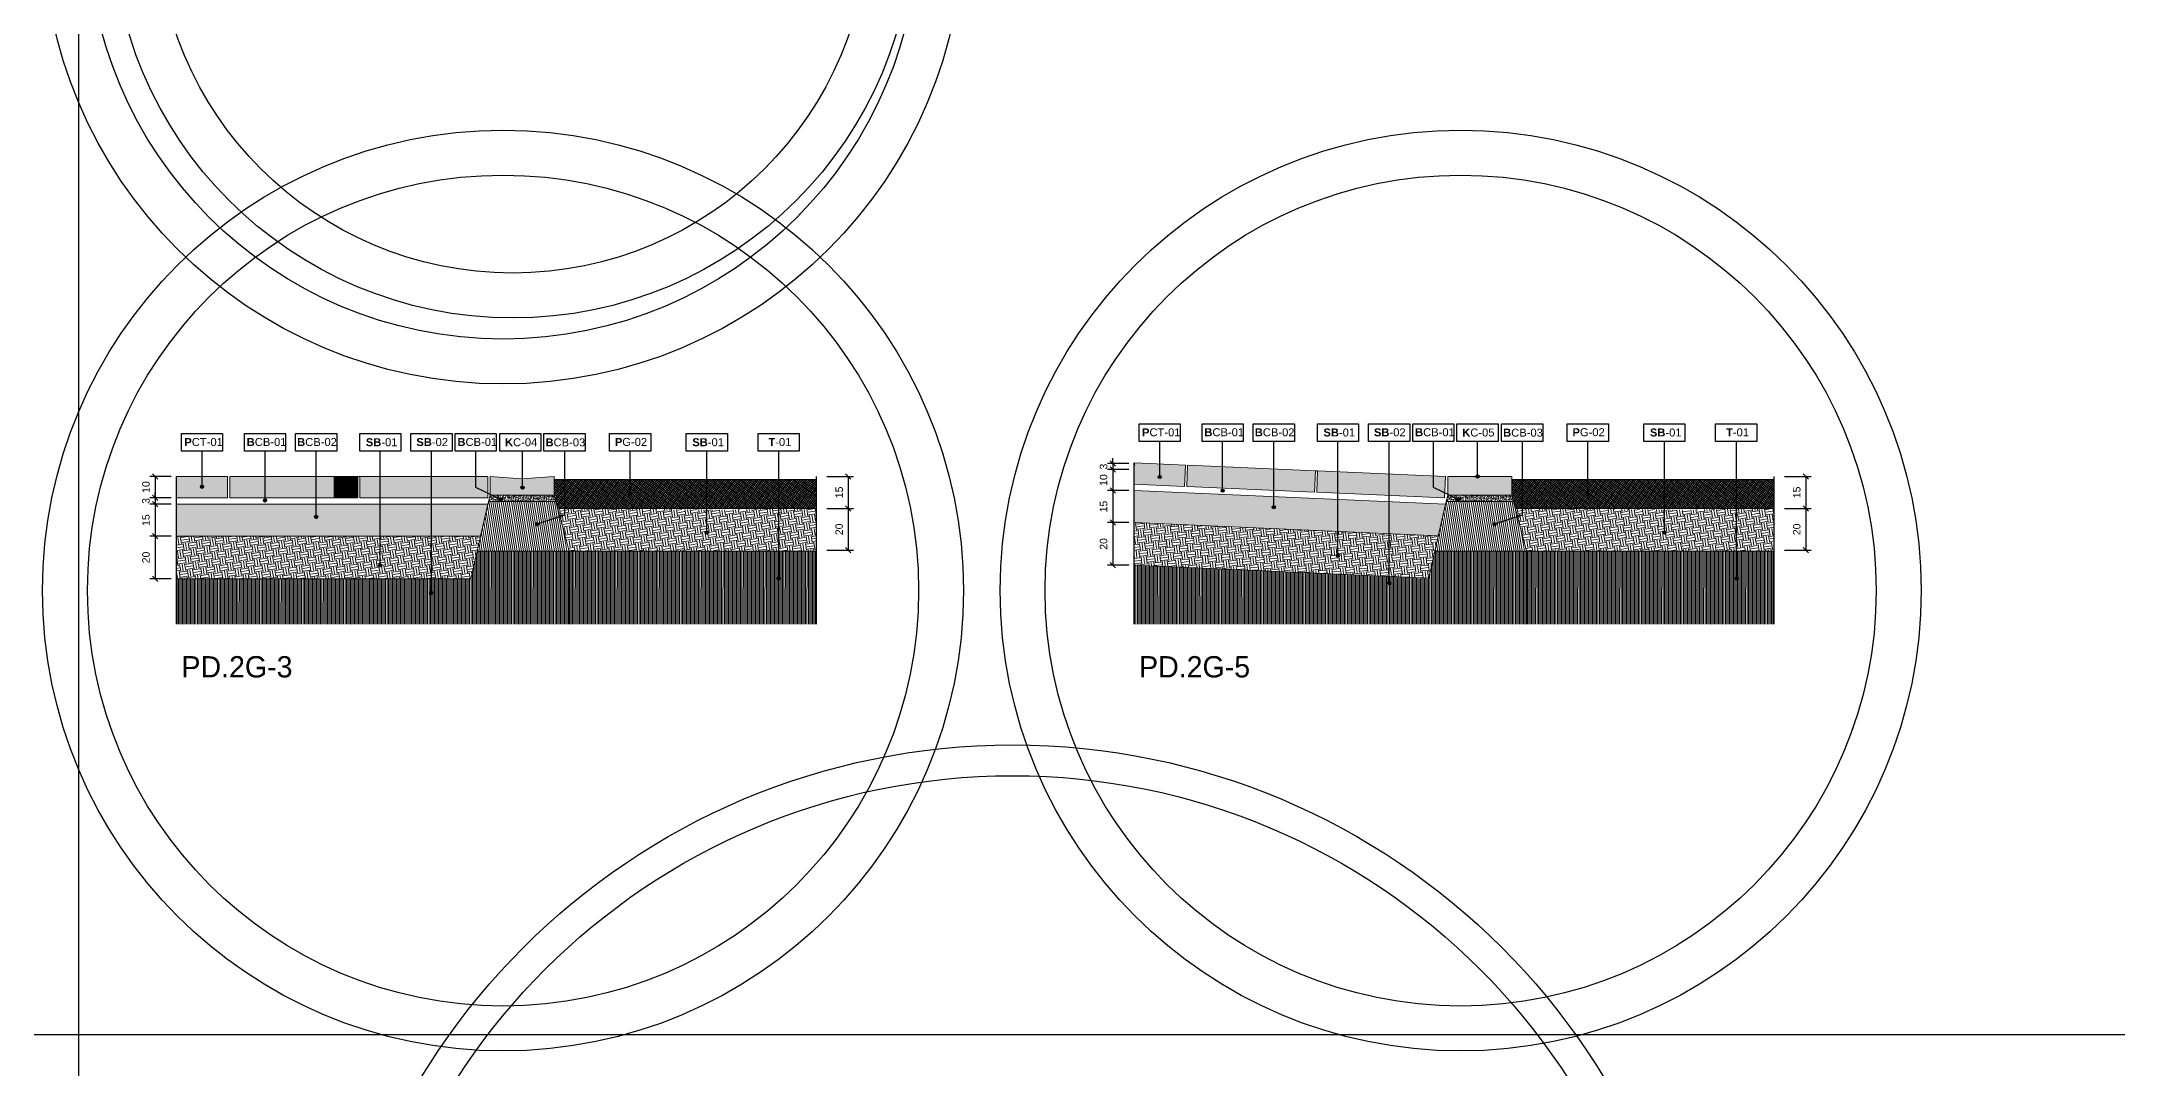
# Model space of a CAD drawing. Header units: metres. Extents: x -325 to 301, y -147 to 149.
# Drawn here: x 32.06 to 41.79, y 53.3 to 58.11 of the extents above; entities that cross this region are included whole.
import ezdxf

# ---------------------------------------------------------------- set-up
doc = ezdxf.new("R2010")
doc.units = ezdxf.units.M
doc.layers.get('Defpoints').update_dxf_attribs({"lineweight": 13})
for name, color, linetype, plot in [('-aux', 50, 'Continuous', False), ('-AUX-QAD', 5, 'Continuous', False), ('-AUX_RIM', 2, 'Continuous', False)]:
    doc.layers.add(name, color=color, linetype=linetype, plot=plot)
doc.layers.add('0-TX-1_25', color=7, linetype='Continuous', true_color=0x3f4f7f)
doc.layers.add('3-TR-paviment fort', color=7, linetype='Continuous', true_color=0xd1d1d1)
doc.layers.add('03-TR-Paviment_02_Sealed Gravel', color=7, linetype='Continuous', lineweight=5, true_color=0xd4be8c)
doc.layers.add('3-TR tot_u', color=7, linetype='Continuous', lineweight=5, true_color=0x787878)
for name, color, linetype, lineweight in [('1-CM', 7, 'Continuous', 0), ('3-TR Formigó', 252, 'Continuous', 0), ('3-TR Seleccionat', 44, 'Continuous', 0), ('3-TR Tot-u', 37, 'Continuous', 0)]:
    doc.layers.add(name, color=color, linetype=linetype, lineweight=lineweight)
for name, color, linetype in [('1-SECCIÓ', 1, 'Continuous'), ('A-KEYPLAN_HATCH', 7, 'Continuous'), ('A_TEXT_2', 7, 'Continuous')]:
    doc.layers.add(name, color=color, linetype=linetype)
doc.styles.get("Standard").update_dxf_attribs({"font": 'arial.ttf'})
doc.styles.add('x-llegenda materials$0$ENGRAVERS', font='TT0586M.TTF')
doc.dimstyles.new('ISO-25', dxfattribs={"dimtxt": 0.1, "dimasz": 0.1, "dimexe": 0.1, "dimexo": 0.1, "dimgap": 0.1, "dimtad": 1, "dimdec": 0, "dimlfac": 100, "dimzin": 9, "dimtxsty": 'Standard', "dimblk": 'OBLIQUE', "dimcen": 0.1, "dimadec": 0, "dimazin": 0, "dimtfac": 1, "dimtdec": 0, "dimtmove": 0, "dimatfit": 3, "dimldrblk": 'OBLIQUE', "dimfxl": 1, "dimarcsym": 0})
pattern_1 = [(279.175244, (0, -3.096422), (0.036406452, -0.026281081), [0.03175, -0.03175]), (279.175244, (0.011754, -3.094524), (0.036406452, -0.026281081), [0.03175, -0.03175]), (279.175244, (0.023508, -3.092625), (0.036406452, -0.026281081), [0.03175, -0.03175]), (9.175244, (0.02806, -3.09591), (0.026281081, 0.036406452), [0.03175, -0.03175]), (9.175244, (0.029957, -3.107665), (0.026281081, 0.036406452), [0.03175, -0.03175]), (9.175244, (0.031856, -3.11942), (0.026281081, 0.036406452), [0.03175, -0.03175])]
pattern_2 = [(279.175244, (4.488366, -3.096422), (0.036406452, -0.026281081), [0.03175, -0.03175]), (279.175244, (4.50012, -3.094524), (0.036406452, -0.026281081), [0.03175, -0.03175]), (279.175244, (4.511873, -3.092625), (0.036406452, -0.026281081), [0.03175, -0.03175]), (9.175244, (4.516424, -3.09591), (0.026281081, 0.036406452), [0.03175, -0.03175]), (9.175244, (4.518323, -3.107665), (0.026281081, 0.036406452), [0.03175, -0.03175]), (9.175244, (4.52022, -3.11942), (0.026281081, 0.036406452), [0.03175, -0.03175])]

# ---------------------------------------------------------------- blocks, each defined once
blk = doc.blocks.new('hatch keyplan 2')
at = {"layer": 'A-KEYPLAN_HATCH'}
blk.add_lwpolyline([(0, 0.00548), (0.01287, 0.00548), (0.01287, 0), (0, 0)], close=True, dxfattribs=at)
blk = doc.blocks.new('hatch keyplan')
at = {"layer": 'A-KEYPLAN_HATCH'}
blk.add_blockref('hatch keyplan 2', (1.43058, 0.85215), dxfattribs=at)
blk = doc.blocks.new('K03')
at = {"layer": 'A-KEYPLAN_HATCH'}
blk.add_blockref('hatch keyplan', (-1.43058, -0.85215), dxfattribs=at)
at = {"layer": 'A_TEXT_2', "insert": (-0.0008, 0.00402), "char_height": 0.0025, "attachment_point": 1}
blk.add_mtext_dynamic_manual_height_columns('\\pi0.00245;{\\fArial|b1|i0|c0|p34;K}C-04', width=0.0145619, gutter_width=0.015, heights=[0], dxfattribs=at)
blk = doc.blocks.new('POINT')
at = {"layer": '0-TX-1_25'}
h = blk.add_hatch(dxfattribs=at)
h.set_pattern_fill('ANGLE', color=256)
h.set_pattern_definition([(0, (-83.747, -12.726), (0, 6.985), [5.08, -1.905]), (90, (-83.747, -12.726), (-6.985, 4e-16), [5.08, -1.905])])
edge = h.paths.add_edge_path()
edge.add_arc((0, 0), 0.0075, 0, 360)
h = blk.add_hatch(color=256, dxfattribs=at)
h.dxf.hatch_style = 1
edge = h.paths.add_edge_path()
edge.add_arc((0, 0), 0.0075, 0, 360)
blk.add_circle((0, 0), 0.0075, dxfattribs=at)
blk = doc.blocks.new('_Oblique')
at = {"color": 0, "lineweight": -2}
blk.add_line((-0.5, -0.5), (0.5, 0.5), dxfattribs=at)
blk = doc.blocks.new('*D428')
at = {"layer": '0-TX-1_25', "color": 0, "lineweight": -2, "transparency": 16777216}
for p, q in [((35.7414, 56.0738), (35.8664, 56.0738)), ((35.8414, 56.0738), (35.8414, 55.9238)), ((35.7414, 55.9238), (35.8664, 55.9238))]:
    blk.add_line(p, q, dxfattribs=at)
at = {"layer": 'Defpoints', "color": 0, "transparency": 16777216}
for p in [(35.6923, 56.0738), (35.6923, 55.9238), (35.8414, 55.9238)]:
    blk.add_point(p, dxfattribs=at)
at = {"layer": '0-TX-1_25', "color": 0, "lineweight": -2, "transparency": 16777216, "xscale": 0.025, "yscale": 0.025, "zscale": 0.025}
for p, rotation in [((35.8414, 56.0738), 90), ((35.8414, 55.9238), 270)]:
    blk.add_blockref('_Oblique', p, dxfattribs=dict(at, rotation=rotation))
at = {"layer": '0-TX-1_25', "color": 0, "transparency": 16777216, "insert": (35.7986, 55.9988), "char_height": 0.035, "attachment_point": 5, "rotation": 90}
blk.add_mtext('15', dxfattribs=at)
blk = doc.blocks.new('*D429')
at = {"layer": '0-TX-1_25', "color": 0, "lineweight": -2, "transparency": 16777216}
for p, q in [((35.7414, 55.9238), (35.8664, 55.9238)), ((35.8414, 55.9238), (35.8414, 55.7274)), ((35.7414, 55.7274), (35.8664, 55.7274))]:
    blk.add_line(p, q, dxfattribs=at)
at = {"layer": 'Defpoints', "color": 0, "transparency": 16777216}
for p in [(35.6923, 55.9238), (35.6923, 55.7274), (35.8414, 55.7274)]:
    blk.add_point(p, dxfattribs=at)
at = {"layer": '0-TX-1_25', "color": 0, "lineweight": -2, "transparency": 16777216, "xscale": 0.025, "yscale": 0.025, "zscale": 0.025}
for p, rotation in [((35.8414, 55.9238), 90), ((35.8414, 55.7274), 270)]:
    blk.add_blockref('_Oblique', p, dxfattribs=dict(at, rotation=rotation))
at = {"layer": '0-TX-1_25', "color": 0, "transparency": 16777216, "insert": (35.7986, 55.8256), "char_height": 0.035, "attachment_point": 5, "rotation": 90}
blk.add_mtext('20', dxfattribs=at)
blk = doc.blocks.new('*D430')
at = {"layer": '0-TX-1_25', "color": 0, "lineweight": -2, "transparency": 16777216}
for p, q in [((32.6673, 56.0738), (32.5674, 56.0738)), ((32.5924, 56.0738), (32.5924, 55.9738)), ((32.6673, 55.9738), (32.5674, 55.9738))]:
    blk.add_line(p, q, dxfattribs=at)
at = {"layer": 'Defpoints', "color": 0, "transparency": 16777216}
for p in [(32.6923, 56.0738), (32.5924, 55.9738), (32.6923, 55.9738)]:
    blk.add_point(p, dxfattribs=at)
at = {"layer": '0-TX-1_25', "color": 0, "lineweight": -2, "transparency": 16777216, "xscale": 0.025, "yscale": 0.025, "zscale": 0.025}
for p, rotation in [((32.5924, 56.0738), 90), ((32.5924, 55.9738), 270)]:
    blk.add_blockref('_Oblique', p, dxfattribs=dict(at, rotation=rotation))
at = {"layer": '0-TX-1_25', "color": 0, "transparency": 16777216, "insert": (32.5495, 56.0238), "char_height": 0.035, "attachment_point": 5, "rotation": 90}
blk.add_mtext('10', dxfattribs=at)
blk = doc.blocks.new('*D431')
at = {"layer": '0-TX-1_25', "color": 0, "lineweight": -2, "transparency": 16777216}
for p, q in [((32.6673, 55.9738), (32.5674, 55.9738)), ((32.5924, 55.9738), (32.5924, 55.9988)), ((32.5924, 55.9738), (32.5924, 55.9438)), ((32.6673, 55.9438), (32.5674, 55.9438)), ((32.5924, 55.9438), (32.5924, 55.9188))]:
    blk.add_line(p, q, dxfattribs=at)
at = {"layer": 'Defpoints', "color": 0, "transparency": 16777216}
for p in [(32.6923, 55.9738), (32.5924, 55.9438), (32.6923, 55.9438)]:
    blk.add_point(p, dxfattribs=at)
at = {"layer": '0-TX-1_25', "color": 0, "lineweight": -2, "transparency": 16777216, "xscale": 0.025, "yscale": 0.025, "zscale": 0.025}
for p, rotation in [((32.5924, 55.9738), 270), ((32.5924, 55.9438), 90)]:
    blk.add_blockref('_Oblique', p, dxfattribs=dict(at, rotation=rotation))
at = {"layer": '0-TX-1_25', "color": 0, "transparency": 16777216, "insert": (32.5495, 55.9588), "char_height": 0.035, "attachment_point": 5, "rotation": 90}
blk.add_mtext('3', dxfattribs=at)
blk = doc.blocks.new('*D432')
at = {"layer": '0-TX-1_25', "color": 0, "lineweight": -2, "transparency": 16777216}
for p, q in [((32.6673, 55.9438), (32.5674, 55.9438)), ((32.5924, 55.9438), (32.5924, 55.7938)), ((32.6673, 55.7938), (32.5674, 55.7938))]:
    blk.add_line(p, q, dxfattribs=at)
at = {"layer": 'Defpoints', "color": 0, "transparency": 16777216}
for p in [(32.6923, 55.9438), (32.5924, 55.7938), (32.6923, 55.7938)]:
    blk.add_point(p, dxfattribs=at)
at = {"layer": '0-TX-1_25', "color": 0, "lineweight": -2, "transparency": 16777216, "xscale": 0.025, "yscale": 0.025, "zscale": 0.025}
for p, rotation in [((32.5924, 55.9438), 90), ((32.5924, 55.7938), 270)]:
    blk.add_blockref('_Oblique', p, dxfattribs=dict(at, rotation=rotation))
at = {"layer": '0-TX-1_25', "color": 0, "transparency": 16777216, "insert": (32.5495, 55.8688), "char_height": 0.035, "attachment_point": 5, "rotation": 90}
blk.add_mtext('15', dxfattribs=at)
blk = doc.blocks.new('*D433')
at = {"layer": '0-TX-1_25', "color": 0, "lineweight": -2, "transparency": 16777216}
for p, q in [((32.6673, 55.7938), (32.5674, 55.7938)), ((32.5924, 55.7938), (32.5924, 55.5938)), ((32.6673, 55.5938), (32.5674, 55.5938))]:
    blk.add_line(p, q, dxfattribs=at)
at = {"layer": 'Defpoints', "color": 0, "transparency": 16777216}
for p in [(32.6923, 55.7938), (32.5924, 55.5938), (32.6923, 55.5938)]:
    blk.add_point(p, dxfattribs=at)
at = {"layer": '0-TX-1_25', "color": 0, "lineweight": -2, "transparency": 16777216, "xscale": 0.025, "yscale": 0.025, "zscale": 0.025}
for p, rotation in [((32.5924, 55.7938), 90), ((32.5924, 55.5938), 270)]:
    blk.add_blockref('_Oblique', p, dxfattribs=dict(at, rotation=rotation))
at = {"layer": '0-TX-1_25', "color": 0, "transparency": 16777216, "insert": (32.5495, 55.6938), "char_height": 0.035, "attachment_point": 5, "rotation": 90}
blk.add_mtext('20', dxfattribs=at)
blk = doc.blocks.new('SB-01')
at = {"layer": 'A-KEYPLAN_HATCH'}
blk.add_blockref('hatch keyplan', (-1.43058, -0.85215), dxfattribs=at)
at = {"layer": 'A_TEXT_2', "insert": (-0.0008, 0.00403), "char_height": 0.0025, "attachment_point": 1}
blk.add_mtext_dynamic_manual_height_columns('\\pi0.00271;{\\fArial|b1|i0|c0|p34;SB}-01', width=0.0145619, gutter_width=0.015, heights=[0], dxfattribs=at)
blk = doc.blocks.new('PCB01')
at = {"layer": 'A-KEYPLAN_HATCH'}
blk.add_lwpolyline([(0.001, 0.00548), (0.01387, 0.00548), (0.01387, 0), (0.001, 0)], close=True, dxfattribs=at)
at = {"layer": 'A_TEXT_2', "insert": (0.0002, 0.00409), "char_height": 0.0025, "attachment_point": 1}
blk.add_mtext_dynamic_manual_height_columns('\\pi0.00171;{\\fArial|b1|i0|c0|p34;P}CT-01', width=0.0145619, gutter_width=0.015, heights=[0], dxfattribs=at)
blk = doc.blocks.new('B-CB02')
at = {"layer": 'A-KEYPLAN_HATCH'}
blk.add_blockref('hatch keyplan', (-1.43058, -0.85215), dxfattribs=at)
at = {"layer": 'A_TEXT_2', "insert": (-0.0008, 0.00409), "char_height": 0.0025, "attachment_point": 1}
blk.add_mtext_dynamic_manual_height_columns('\\pi0.00129;{\\fArial|b1|i0|c0|p34;B}CB-02', width=0.0145619, gutter_width=0.015, heights=[0], dxfattribs=at)
blk = doc.blocks.new('B-CB01')
at = {"layer": 'A-KEYPLAN_HATCH'}
blk.add_blockref('hatch keyplan', (-1.43058, -0.85215), dxfattribs=at)
at = {"layer": 'A_TEXT_2', "insert": (-0.0008, 0.00411), "char_height": 0.0025, "attachment_point": 1}
blk.add_mtext_dynamic_manual_height_columns('\\pi0.00152;{\\fArial|b1|i0|c0|p34;B}CB-01', width=0.0145619, gutter_width=0.015, heights=[0], dxfattribs=at)
blk = doc.blocks.new('SB-02')
at = {"layer": 'A-KEYPLAN_HATCH'}
blk.add_blockref('hatch keyplan', (-1.43058, -0.85215), dxfattribs=at)
at = {"layer": 'A_TEXT_2', "insert": (-0.0008, 0.00408), "char_height": 0.0025, "attachment_point": 1}
blk.add_mtext_dynamic_manual_height_columns('\\pi0.00249;{\\fArial|b1|i0|c0|p34;SB}-02', width=0.0145619, gutter_width=0.015, heights=[0], dxfattribs=at)
blk = doc.blocks.new('B-CB03')
at = {"layer": 'A-KEYPLAN_HATCH'}
blk.add_blockref('hatch keyplan', (-1.43058, -0.85215), dxfattribs=at)
at = {"layer": 'A_TEXT_2', "insert": (-0.0008, 0.00398), "char_height": 0.0025, "attachment_point": 1}
blk.add_mtext_dynamic_manual_height_columns('\\pi0.00128;{\\fArial|b1|i0|c0|p34;B}CB-03', width=0.0145619, gutter_width=0.015, heights=[0], dxfattribs=at)
blk = doc.blocks.new('T-01')
at = {"layer": 'A-KEYPLAN_HATCH'}
blk.add_blockref('hatch keyplan', (-1.43058, -0.85215), dxfattribs=at)
at = {"layer": 'A_TEXT_2', "insert": (-0.0008, 0.00408), "char_height": 0.0025, "attachment_point": 1}
blk.add_mtext_dynamic_manual_height_columns('\\pi0.00405;{\\fArial|b1|i0|c0|p34;T}-01', width=0.0145619, gutter_width=0.015, heights=[0], dxfattribs=at)
blk = doc.blocks.new('PG02')
at = {"layer": 'A-KEYPLAN_HATCH'}
blk.add_blockref('hatch keyplan', (-1.42958, -0.85215), dxfattribs=at)
at = {"layer": 'A_TEXT_2', "insert": (0.0002, 0.00412), "char_height": 0.0025, "attachment_point": 1}
blk.add_mtext_dynamic_manual_height_columns('\\pi0.00245,t0.01245;{\\fArial|b1|i0|c0|p34;P}G-02', width=0.0145619, gutter_width=0.015, heights=[0], dxfattribs=at)
blk = doc.blocks.new('*D1184')
at = {"layer": '0-TX-1_25', "color": 0, "lineweight": -2, "transparency": 16777216}
for p, q in [((40.2298, 56.0738), (40.3548, 56.0738)), ((40.3298, 56.0738), (40.3298, 55.9238)), ((40.2298, 55.9238), (40.3548, 55.9238))]:
    blk.add_line(p, q, dxfattribs=at)
at = {"layer": 'Defpoints', "color": 0, "transparency": 16777216}
for p in [(40.1806, 56.0738), (40.1806, 55.9238), (40.3298, 55.9238)]:
    blk.add_point(p, dxfattribs=at)
at = {"layer": '0-TX-1_25', "color": 0, "lineweight": -2, "transparency": 16777216, "xscale": 0.025, "yscale": 0.025, "zscale": 0.025}
for p, rotation in [((40.3298, 56.0738), 90), ((40.3298, 55.9238), 270)]:
    blk.add_blockref('_Oblique', p, dxfattribs=dict(at, rotation=rotation))
at = {"layer": '0-TX-1_25', "color": 0, "transparency": 16777216, "insert": (40.2869, 55.9988), "char_height": 0.035, "attachment_point": 5, "rotation": 90}
blk.add_mtext('15', dxfattribs=at)
blk = doc.blocks.new('*D1185')
at = {"layer": '0-TX-1_25', "color": 0, "lineweight": -2, "transparency": 16777216}
for p, q in [((40.2298, 55.9238), (40.3548, 55.9238)), ((40.3298, 55.9238), (40.3298, 55.7274)), ((40.2298, 55.7274), (40.3548, 55.7274))]:
    blk.add_line(p, q, dxfattribs=at)
at = {"layer": 'Defpoints', "color": 0, "transparency": 16777216}
for p in [(40.1806, 55.9238), (40.1806, 55.7274), (40.3298, 55.7274)]:
    blk.add_point(p, dxfattribs=at)
at = {"layer": '0-TX-1_25', "color": 0, "lineweight": -2, "transparency": 16777216, "xscale": 0.025, "yscale": 0.025, "zscale": 0.025}
for p, rotation in [((40.3298, 55.9238), 90), ((40.3298, 55.7274), 270)]:
    blk.add_blockref('_Oblique', p, dxfattribs=dict(at, rotation=rotation))
at = {"layer": '0-TX-1_25', "color": 0, "transparency": 16777216, "insert": (40.2869, 55.8256), "char_height": 0.035, "attachment_point": 5, "rotation": 90}
blk.add_mtext('20', dxfattribs=at)
blk = doc.blocks.new('*D1186')
at = {"layer": '0-TX-1_25', "color": 0, "lineweight": -2, "transparency": 16777216}
for p, q in [((37.0807, 56.1338), (37.0807, 56.1588)), ((37.1556, 56.1338), (37.0557, 56.1338)), ((37.1556, 56.1056), (37.0557, 56.1056)), ((37.0807, 56.1338), (37.0807, 56.1056)), ((37.0807, 56.1056), (37.0807, 56.0806))]:
    blk.add_line(p, q, dxfattribs=at)
at = {"layer": 'Defpoints', "color": 0, "transparency": 16777216}
for p in [(37.0807, 56.1056), (37.1806, 56.1338), (37.1806, 56.1056)]:
    blk.add_point(p, dxfattribs=at)
at = {"layer": '0-TX-1_25', "color": 0, "lineweight": -2, "transparency": 16777216, "xscale": 0.025, "yscale": 0.025, "zscale": 0.025}
for p, rotation in [((37.0807, 56.1338), 270), ((37.0807, 56.1056), 90)]:
    blk.add_blockref('_Oblique', p, dxfattribs=dict(at, rotation=rotation))
at = {"layer": '0-TX-1_25', "color": 0, "transparency": 16777216, "insert": (37.0378, 56.1197), "char_height": 0.035, "attachment_point": 5, "rotation": 90}
blk.add_mtext('3', dxfattribs=at)
blk = doc.blocks.new('*D1187')
at = {"layer": '0-TX-1_25', "color": 0, "lineweight": -2, "transparency": 16777216}
for p, q in [((37.1556, 56.1056), (37.0557, 56.1056)), ((37.0807, 56.1056), (37.0807, 56.0074)), ((37.1556, 56.0074), (37.0557, 56.0074))]:
    blk.add_line(p, q, dxfattribs=at)
at = {"layer": 'Defpoints', "color": 0, "transparency": 16777216}
for p in [(37.1806, 56.1056), (37.0807, 56.0074), (37.1806, 56.0074)]:
    blk.add_point(p, dxfattribs=at)
at = {"layer": '0-TX-1_25', "color": 0, "lineweight": -2, "transparency": 16777216, "xscale": 0.025, "yscale": 0.025, "zscale": 0.025}
for p, rotation in [((37.0807, 56.1056), 90), ((37.0807, 56.0074), 270)]:
    blk.add_blockref('_Oblique', p, dxfattribs=dict(at, rotation=rotation))
at = {"layer": '0-TX-1_25', "color": 0, "transparency": 16777216, "insert": (37.0379, 56.0565), "char_height": 0.035, "attachment_point": 5, "rotation": 90}
blk.add_mtext('10', dxfattribs=at)
blk = doc.blocks.new('*D1188')
at = {"layer": '0-TX-1_25', "color": 0, "lineweight": -2, "transparency": 16777216}
for p, q in [((37.1556, 56.0074), (37.0557, 56.0074)), ((37.0807, 56.0074), (37.0807, 55.8572)), ((37.1556, 55.8572), (37.0557, 55.8572))]:
    blk.add_line(p, q, dxfattribs=at)
at = {"layer": 'Defpoints', "color": 0, "transparency": 16777216}
for p in [(37.1806, 56.0074), (37.0807, 55.8572), (37.1806, 55.8572)]:
    blk.add_point(p, dxfattribs=at)
at = {"layer": '0-TX-1_25', "color": 0, "lineweight": -2, "transparency": 16777216, "xscale": 0.025, "yscale": 0.025, "zscale": 0.025}
for p, rotation in [((37.0807, 56.0074), 90), ((37.0807, 55.8572), 270)]:
    blk.add_blockref('_Oblique', p, dxfattribs=dict(at, rotation=rotation))
at = {"layer": '0-TX-1_25', "color": 0, "transparency": 16777216, "insert": (37.0379, 55.9323), "char_height": 0.035, "attachment_point": 5, "rotation": 90}
blk.add_mtext('15', dxfattribs=at)
blk = doc.blocks.new('*D1189')
at = {"layer": '0-TX-1_25', "color": 0, "lineweight": -2, "transparency": 16777216}
for p, q in [((37.1556, 55.8572), (37.0557, 55.8572)), ((37.0807, 55.8572), (37.0807, 55.657)), ((37.1556, 55.657), (37.0557, 55.657))]:
    blk.add_line(p, q, dxfattribs=at)
at = {"layer": 'Defpoints', "color": 0, "transparency": 16777216}
for p in [(37.1806, 55.8572), (37.0807, 55.657), (37.1806, 55.657)]:
    blk.add_point(p, dxfattribs=at)
at = {"layer": '0-TX-1_25', "color": 0, "lineweight": -2, "transparency": 16777216, "xscale": 0.025, "yscale": 0.025, "zscale": 0.025}
for p, rotation in [((37.0807, 55.8572), 90), ((37.0807, 55.657), 270)]:
    blk.add_blockref('_Oblique', p, dxfattribs=dict(at, rotation=rotation))
at = {"layer": '0-TX-1_25', "color": 0, "transparency": 16777216, "insert": (37.0379, 55.7571), "char_height": 0.035, "attachment_point": 5, "rotation": 90}
blk.add_mtext('20', dxfattribs=at)
blk = doc.blocks.new('K04')
at = {"layer": 'A-KEYPLAN_HATCH'}
blk.add_blockref('hatch keyplan', (-1.42958, -0.85215), dxfattribs=at)
at = {"layer": 'A_TEXT_2', "insert": (0.0002, 0.00402), "char_height": 0.0025, "attachment_point": 1}
blk.add_mtext_dynamic_manual_height_columns('\\pi0.00244;{\\fArial|b1|i0|c0|p34;K}C-05', width=0.0145619, gutter_width=0.015, heights=[0], dxfattribs=at)

msp = doc.modelspace()

# ---------------------------------------------------------------- hatches: boundary and pattern name
at = {"layer": '03-TR-Paviment_02_Sealed Gravel'}
h = msp.add_hatch(dxfattribs=at)
h.set_pattern_fill('_USER', color=256, scale=0.008, angle=234.17524, style=0, double=1, pattern_type=0)
h.set_pattern_definition([(234.1752438963, (-441037.544446, -650777.884905), (0.00648648797918, -0.00468246448955), []), (324.1752438963, (-441037.544446, -650777.884905), (0.00468246448955, 0.00648648797918), [])])
h.paths.add_polyline_path([(34.479, 55.9238), (35.6923, 55.9238), (35.6923, 56.0588), (34.4623, 56.0588), (34.4623, 55.9864)])
h = msp.add_hatch(dxfattribs=at)
h.set_pattern_fill('_USER', color=256, scale=0.008, angle=234.17524, style=0, double=1, pattern_type=0)
h.set_pattern_definition([(234.1752438963, (-441033.0560806, -650777.884905), (0.00648648797918, -0.00468246448955), []), (324.1752438963, (-441033.0560806, -650777.884905), (0.00468246448955, 0.00648648797918), [])])
h.paths.add_polyline_path([(38.9673, 55.9238), (40.1806, 55.9238), (40.1806, 56.0588), (38.9506, 56.0588), (38.9506, 55.9864)])
at = {"layer": '3-TR Formigó'}
h = msp.add_hatch(dxfattribs=at)
h.set_pattern_fill('ANSI31', color=256, scale=0.003, angle=234.17524, style=0)
h.set_pattern_definition([(279.175244, (-4.557707, -35.771553), (0.00940313, 0.0015188056), [])])
h.paths.add_polyline_path([(34.1022, 55.7238), (34.5323, 55.7238), (34.4703, 55.9564), (34.1554, 55.9565)])
h = msp.add_hatch(dxfattribs=at)
h.set_pattern_fill('ANSI31', color=256, scale=0.003, angle=234.17524, style=0)
h.set_pattern_definition([(279.175244, (-0.069341, -35.771553), (0.00940313, 0.0015188056), [])])
h.paths.add_polyline_path([(38.5906, 55.7238), (39.0206, 55.7238), (38.9586, 55.9564), (38.6438, 55.9565)])
at = {"layer": '3-TR Seleccionat'}
h = msp.add_hatch(dxfattribs=at)
h.set_pattern_fill('ANSI31', color=256, scale=0.002, angle=45, style=0)
h.set_pattern_definition([(90, (-441042.102299, -650780.923695), (-0.00635, 1e-18), [])])
h.paths.add_polyline_path([(35.6923, 55.3811), (32.6933, 55.3811), (32.6923, 55.5938), (34.0725, 55.5938), (34.1022, 55.7238), (35.6923, 55.7238)])
h = msp.add_hatch(dxfattribs=at)
h.set_pattern_fill('ANSI31', color=256, scale=0.002, angle=45, style=0)
h.set_pattern_definition([(90, (-441037.6139336, -650780.923695), (-0.00635, 1e-18), [])])
h.paths.add_polyline_path([(40.1806, 55.3811), (37.1816, 55.3811), (37.1806, 55.657), (38.5608, 55.5938), (38.5906, 55.7238), (40.1806, 55.7238)])
at = {"layer": '3-TR Tot-u'}
h = msp.add_hatch(dxfattribs=at)
h.set_pattern_fill('EARTH', color=256, scale=0.005, angle=-80.82476, style=0)
h.set_pattern_definition(pattern_1)
h.paths.add_polyline_path([(35.2626, 55.9169), (34.479, 55.9238), (34.5323, 55.7238), (35.2627, 55.7238)])
h = msp.add_hatch(dxfattribs=at)
h.set_pattern_fill('EARTH', color=256, scale=0.005, angle=-80.82476, style=0)
h.set_pattern_definition(pattern_1)
h.paths.add_polyline_path([(35.6923, 55.9238), (35.2626, 55.9169), (35.2627, 55.7238), (35.6923, 55.7238)])
h = msp.add_hatch(dxfattribs=at)
h.set_pattern_fill('EARTH', color=256, scale=0.005, angle=-83.32476, style=0)
h.set_pattern_definition([(276.6752, (38.6385, 55.54334), (0.03522544, -0.0278441), [0.03175, -0.03175]), (276.6752, (38.650324, 55.544725), (0.03522544, -0.0278441), [0.03175, -0.03175]), (276.6752, (38.66215, 55.54611), (0.03522544, -0.0278441), [0.03175, -0.03175]), (6.6752, (38.666553, 55.542628), (0.0278441, 0.03522544), [0.03175, -0.03175]), (6.6752, (38.667937, 55.530803), (0.0278441, 0.03522544), [0.03175, -0.03175]), (6.6752, (38.66932, 55.518977), (0.0278441, 0.03522544), [0.03175, -0.03175])])
h.paths.add_polyline_path([(38.5615, 55.5967), (38.6069, 55.7955), (37.1806, 55.8572), (37.1806, 55.6579)])
h = msp.add_hatch(dxfattribs=at)
h.set_pattern_fill('EARTH', color=256, scale=0.005, angle=-80.82476, style=0)
h.set_pattern_definition(pattern_2)
h.paths.add_polyline_path([(39.751, 55.9169), (38.9673, 55.9238), (39.0206, 55.7238), (39.751, 55.7238)])
h = msp.add_hatch(dxfattribs=at)
h.set_pattern_fill('EARTH', color=256, scale=0.005, angle=-80.82476, style=0)
h.set_pattern_definition(pattern_2)
h.paths.add_polyline_path([(40.1806, 55.9238), (39.751, 55.9169), (39.751, 55.7238), (40.1806, 55.7238)])
h = msp.add_hatch(dxfattribs=at)
h.set_pattern_fill('EARTH', color=256, scale=0.005, angle=-80.82476, style=0)
h.set_pattern_definition([(279.1752, (34.17327, 55.543752), (0.03640645, -0.0262811), [0.03175, -0.03175]), (279.1752, (34.185025, 55.54565), (0.03640645, -0.0262811), [0.03175, -0.03175]), (279.1752, (34.19678, 55.54755), (0.03640645, -0.0262811), [0.03175, -0.03175]), (9.1752, (34.20133, 55.544264), (0.0262811, 0.03640645), [0.03175, -0.03175]), (9.1752, (34.20323, 55.53251), (0.0262811, 0.03640645), [0.03175, -0.03175]), (9.1752, (34.205127, 55.520756), (0.0262811, 0.03640645), [0.03175, -0.03175])])
h.paths.add_polyline_path([(34.0725, 55.5938), (34.1182, 55.7938), (32.6923, 55.7938), (32.6923, 55.5938)])
at = {"layer": '3-TR tot_u'}
h = msp.add_hatch(dxfattribs=at)
h.set_pattern_fill('AR-CONC', color=256, scale=9e-05, angle=90.26641)
h.set_pattern_definition([(140.266414, (-49.269051, 33.161157), (0.0013582613, 0.0164031132), [0.0017145, -0.0188595]), (85.266414, (-49.269051, 33.161157), (-0.0171801815, -0.0032518273), [0.0013716, -0.0150876526]), (190.71786, (-49.268938, 33.162524), (-0.0158219194, 0.0131512858), [0.0014571008, -0.016028122]), (136.450614, (-49.273623, 33.161136), (0.003670327, 0.024414444), [0.00257175, -0.02828925]), (186.901972, (-49.273317, 33.16317), (-0.0223674596, 0.021262598), [0.002185652, -0.024042205]), (81.450565, (-49.273623, 33.161136), (-0.0223674596, 0.021262598), [0.002057397, -0.022631376]), (111.266414, (-49.27249, 33.163427), (0.0091403206, 0.0136879438), [0.0017145, -0.0188595]), (56.266414, (-49.27249, 33.163427), (-0.0166026007, 0.0054850432), [0.0013716, -0.0150876]), (161.71786, (-49.271729, 33.164568), (-0.0074622802, 0.019172987), [0.0014571008, -0.0160280944]), (127.766414, (-49.269051, 33.161157), (-0.00761116375, 0.0002425866), [0, -0.01490472, 0, -0.0153162, 0, -0.01514475]), (97.766414, (-49.269051, 33.161157), (-0.009044117, 0.0059717809), [0, -0.00873252, 0, -0.01456182, 0, -0.00577215]), (57.766414, (-49.269027, 33.156059), (0.0004588393, 0.012205419), [0, -0.005715, 0, -0.0178308, 0, -0.0236601]), (47.766414, (-49.269017, 33.153773), (-0.0023503487, 0.0133208417), [0, -0.0074295, 0, -0.01184148, 0, -0.0168021])])
h.paths.add_polyline_path([(34.4703, 55.9564), (34.4623, 55.9864), (34.1622, 55.9865), (34.1557, 55.9565)])
h = msp.add_hatch(dxfattribs=at)
h.set_pattern_fill('AR-CONC', color=256, scale=0.0002, angle=87.76641)
h.set_pattern_definition([(137.7664143104, (237521.00863, -749483.160886), (0.0046054718471, 0.0362850100133), [0.00381, -0.04191]), (82.7664143104, (237521.00863, -749483.160886), (-0.0384570499332, -0.0055540962442), [0.003048, -0.033528116834]), (188.2178590104, (237521.009014, -749483.157863), (-0.0338515765335, 0.0307309136123), [0.00323800176, -0.03561804892]), (133.9506143104, (237520.998478, -749483.16049), (0.0105150597712, 0.053846909549), [0.005715, -0.062865]), (184.4019719204, (237520.999354, -749483.156003), (-0.047597131713, 0.0493733678477), [0.004857004628, -0.053427121632]), (78.95056548, (237520.99848, -749483.16049), (-0.0475971317104, 0.0493733678503), [0.004571993414, -0.050291946384]), (108.7664143104, (237521.001214, -749483.155513), (0.0216192905378, 0.029502712632), [0.00381, -0.04191]), (53.7664143104, (237521.001214, -749483.155513), (-0.036327876684, 0.0137867065869), [0.003048, -0.033528]), (159.2178593104, (237521.003015, -749483.153055), (-0.0147085863389, 0.0432894191587), [0.00323800176, -0.03561798752]), (125.2664143104, (237521.00863, -749483.160886), (-0.01687408474282, 0.0012763333606), [0, -0.0331216, 0, -0.034036, 0, -0.033655]), (95.2664143104, (237521.00863, -749483.160886), (-0.0195000524673, 0.01413465770817), [0, -0.0194056, 0, -0.0323596, 0, -0.012827]), (55.2664143104, (237521.008188, -749483.172206), (0.00220176770955, 0.02705286194048), [0, -0.0127, 0, -0.039624, 0, -0.052578]), (45.2664143104, (237521.00799, -749483.177282), (-0.0039268105646, 0.0298015199573), [0, -0.01651, 0, -0.0263144, 0, -0.037338])])
h.paths.add_polyline_path([(37.1806, 56.0074), (37.1806, 55.8572), (38.6069, 55.7955), (38.6408, 55.9439)])
h = msp.add_hatch(dxfattribs=at)
h.set_pattern_fill('AR-CONC', color=256, scale=9e-05, angle=90.26641)
h.set_pattern_definition([(140.266414, (-44.780685, 33.161157), (0.0013582613, 0.0164031132), [0.0017145, -0.0188595]), (85.266414, (-44.780685, 33.161157), (-0.0171801815, -0.0032518273), [0.0013716, -0.0150876526]), (190.71786, (-44.780572, 33.162524), (-0.0158219194, 0.0131512858), [0.0014571008, -0.016028122]), (136.450614, (-44.785257, 33.161136), (0.003670327, 0.024414444), [0.00257175, -0.02828925]), (186.901972, (-44.784951, 33.16317), (-0.0223674596, 0.021262598), [0.002185652, -0.024042205]), (81.450565, (-44.785257, 33.161136), (-0.0223674596, 0.021262598), [0.002057397, -0.022631376]), (111.266414, (-44.784125, 33.163427), (0.0091403206, 0.0136879438), [0.0017145, -0.0188595]), (56.266414, (-44.784125, 33.163427), (-0.0166026007, 0.0054850432), [0.0013716, -0.0150876]), (161.71786, (-44.783363, 33.164568), (-0.0074622802, 0.019172987), [0.0014571008, -0.0160280944]), (127.766414, (-44.780685, 33.161157), (-0.00761116375, 0.0002425866), [0, -0.01490472, 0, -0.0153162, 0, -0.01514475]), (97.766414, (-44.780685, 33.161157), (-0.009044117, 0.0059717809), [0, -0.00873252, 0, -0.01456182, 0, -0.00577215]), (57.766414, (-44.7806615, 33.156059), (0.0004588393, 0.012205419), [0, -0.005715, 0, -0.0178308, 0, -0.0236601]), (47.766414, (-44.780651, 33.153773), (-0.0023503487, 0.0133208417), [0, -0.0074295, 0, -0.01184148, 0, -0.0168021])])
h.paths.add_polyline_path([(38.9586, 55.9564), (38.9506, 55.9864), (38.6506, 55.9865), (38.6441, 55.9565)])
h = msp.add_hatch(dxfattribs=at)
h.set_pattern_fill('AR-CONC', color=256, scale=0.0002, angle=90.26641)
h.set_pattern_definition([(140.2664143104, (269984.931893, -738410.930217), (0.0030183585511, 0.0364513625844), [0.00381, -0.04191]), (85.2664143104, (269984.931893, -738410.930217), (-0.0381781810675, -0.0072262829332), [0.003048, -0.033528116834]), (190.7178590104, (269984.932144, -738410.92718), (-0.0351598209585, 0.0292250795622), [0.00323800176, -0.03561804892]), (136.4506143104, (269984.921733, -738410.930265), (0.0081562825582, 0.0542543196878), [0.005715, -0.062865]), (186.9019719204, (269984.922413, -738410.925743), (-0.049705465848, 0.047250217616), [0.004857004628, -0.053427121632]), (81.45056548, (269984.921733, -738410.930265), (-0.0497054658455, 0.0472502176188), [0.004571993414, -0.050291946384]), (111.2664143104, (269984.92425, -738410.925173), (0.0203118235131, 0.0304176527954), [0.00381, -0.04191]), (56.2664143104, (269984.92425, -738410.925173), (-0.0368946682902, 0.0121889849718), [0.003048, -0.033528]), (161.7178593104, (269984.925942, -738410.922638), (-0.016582844967, 0.0426066376987), [0.00323800176, -0.03561798752]), (127.7664143104, (269984.931893, -738410.930217), (-0.0169136972324, 0.00053908133522), [0, -0.0331216, 0, -0.034036, 0, -0.033655]), (97.7664143104, (269984.931893, -738410.930217), (-0.02009803784808, 0.0132706243038), [0, -0.0194056, 0, -0.0323596, 0, -0.012827]), (57.7664143104, (269984.931946, -738410.941546), (0.00101964285024, 0.02712315336895), [0, -0.0127, 0, -0.039624, 0, -0.052578]), (47.7664143104, (269984.93197, -738410.946626), (-0.0052229971542, 0.0296018704426), [0, -0.01651, 0, -0.0263144, 0, -0.037338])])
h.paths.add_polyline_path([(32.6923, 55.9438), (32.6923, 55.7938), (34.1182, 55.7938), (34.1525, 55.9438)])
at = {"layer": '3-TR-paviment fort'}
for points in [[(32.6923, 56.0738), (32.6923, 55.9738), (32.9323, 55.9738), (32.9323, 56.0738)], [(33.1888, 56.0738), (32.9423, 56.0738), (32.9423, 55.9738), (33.1888, 55.9738)], [(33.4285, 56.0738), (33.1888, 56.0738), (33.1888, 55.9738), (33.4285, 55.9738)], [(33.5423, 56.0738), (33.4285, 56.0738), (33.4285, 55.9738), (33.5423, 55.9738)], [(33.7291, 56.0738), (33.5523, 56.0738), (33.5523, 55.9738), (33.7291, 55.9738)], [(34.1523, 56.0738), (33.7291, 56.0738), (33.7291, 55.9738), (34.1523, 55.9738)], [(34.4623, 56.0737), (34.4623, 55.9864), (34.1623, 55.9865), (34.1623, 56.0738), (34.313, 56.0626)], [(37.1806, 56.1056), (37.1806, 56.0374), (37.4174, 56.0271), (37.4218, 56.127), (37.182, 56.1374)], [(37.4318, 56.1265), (37.4274, 56.0266), (38.0269, 56.0005), (38.0312, 56.1004)], [(37.678, 56.1158), (37.4318, 56.1265), (37.4274, 56.0266), (37.6737, 56.0159)], [(37.9175, 56.1053), (37.678, 56.1158), (37.6737, 56.0159), (37.9132, 56.0054)], [(38.0412, 56.0999), (38.0368, 56), (38.6363, 55.9738), (38.6406, 56.0738)], [(38.2178, 56.0922), (38.0412, 56.0999), (38.0368, 56), (38.2135, 55.9923)], [(38.9506, 56.0737), (38.9506, 55.9864), (38.6506, 55.9865), (38.6506, 56.0738)]]:
    msp.add_hatch(color=256, dxfattribs=at).paths.add_polyline_path(points)

# ---------------------------------------------------------------- linework, layer by layer
at = {"layer": '-aux'}
for points in [[(32.2345, 3.4567), (32.2345, 133.4567)], [(12.2345, 53.4569), (142.2345, 53.4569)]]:
    msp.add_lwpolyline(points, dxfattribs=at)
at = {"layer": '-AUX-QAD'}
for centre, radius in [((34.223, 58.6652), 2.1581), ((34.223, 58.6652), 1.9476), ((34.223, 55.5383), 2.1581), ((38.7114, 55.5383), 2.1581), ((34.223, 55.5383), 1.9476), ((38.7114, 55.5383), 1.9476)]:
    msp.add_circle(centre, radius, dxfattribs=at)
at = {"layer": '-AUX_RIM'}
for centre, radius in [((34.2681, 58.6959), 1.8794), ((34.2681, 58.6959), 1.6689), ((36.6113, 51.5722), 3.2425), ((36.6113, 51.5722), 3.0982)]:
    msp.add_circle(centre, radius, dxfattribs=at)
at = {"layer": '0-TX-1_25'}
for points in [[(32.8124, 56.025), (32.8124, 56.1923)], [(33.1076, 55.961), (33.1076, 56.1923)], [(33.3473, 55.8838), (33.3473, 56.1923)], [(33.6479, 55.6569), (33.6479, 56.1923)], [(33.8879, 55.5273), (33.8879, 56.1923)], [(34.0951, 56.021), (34.0951, 56.1923)], [(34.3146, 56.021), (34.3146, 56.1923)], [(34.5114, 56.1923), (34.5114, 55.8922), (34.3817, 55.8497)], [(34.8189, 55.9897), (34.8189, 56.1923)], [(35.1779, 55.8102), (35.1779, 56.1923)], [(35.5148, 56.1923), (35.5148, 55.5952)], [(37.3008, 56.0707), (37.3008, 56.2379)], [(37.5959, 56.0067), (37.5959, 56.2379)], [(37.8356, 55.9295), (37.8356, 56.2379)], [(38.1362, 55.7026), (38.1362, 56.2379)], [(38.3762, 55.5729), (38.3762, 56.2379)], [(38.5835, 56.021), (38.5835, 56.2379)], [(38.7906, 56.0737), (38.7905, 56.2379)], [(38.9998, 56.2379), (38.9998, 55.8922), (38.8701, 55.8497)], [(39.3073, 55.9897), (39.3073, 56.2379)], [(39.6663, 55.8102), (39.6663, 56.2379)], [(40.0032, 56.2379), (40.0032, 55.5952)], [(34.213, 55.9656), (34.0951, 56.021)], [(38.7014, 55.9656), (38.5835, 56.021)]]:
    msp.add_lwpolyline(points, dxfattribs=at)
at = {"layer": '1-CM'}
for p, q in [((38.6408, 55.9436), (37.1806, 56.0074)), ((34.1525, 55.9438), (32.6923, 55.9438)), ((34.1182, 55.7938), (34.1525, 55.9438)), ((38.6068, 55.795), (37.1806, 55.8572)), ((38.6066, 55.7938), (38.6408, 55.9438)), ((34.1182, 55.7938), (32.6923, 55.7938)), ((38.5615, 55.5967), (37.1806, 55.6579))]:
    msp.add_line(p, q, dxfattribs=at)
for points in [[(32.9323, 56.0738), (32.6923, 56.0738), (32.6923, 55.9738), (32.9323, 55.9738), (32.9323, 56.0738)], [(33.5423, 56.0738), (32.9423, 56.0738), (32.9423, 55.9738), (33.5423, 55.9738), (33.5423, 56.0738)], [(33.5523, 56.0738), (33.5423, 56.0738)], [(34.1523, 56.0738), (33.5523, 56.0738), (33.5523, 55.9738), (34.1523, 55.9738), (34.1523, 56.0738)], [(34.1623, 56.0738), (34.313, 56.0626), (34.4623, 56.0737)], [(34.4623, 56.0588), (34.4623, 55.9864), (34.479, 55.9238), (34.479, 55.9238), (35.6923, 55.9238), (35.6923, 56.0588), (34.4623, 56.0588)], [(37.4218, 56.127), (37.182, 56.1374), (37.1806, 56.1056)], [(37.1806, 56.0374), (37.4174, 56.0271), (37.4218, 56.127)], [(38.0312, 56.1004), (37.4318, 56.1265), (37.4274, 56.0266), (38.0269, 56.0005), (38.0312, 56.1004)], [(38.0412, 56.0999), (38.0312, 56.1004)], [(38.6406, 56.0738), (38.0412, 56.0999), (38.0368, 56), (38.6363, 55.9738), (38.6406, 56.0738)], [(38.6506, 56.0738), (38.9506, 56.0737)], [(38.9506, 56.0588), (38.9506, 55.9864), (38.9673, 55.9238), (38.9673, 55.9238), (40.1806, 55.9238), (40.1806, 56.0588), (38.9506, 56.0588)], [(34.1554, 55.9565), (34.4703, 55.9564)], [(34.1623, 55.9865), (34.4623, 55.9864)], [(38.6438, 55.9565), (38.9586, 55.9564)], [(38.6506, 55.9865), (38.9506, 55.9864)], [(32.6923, 55.5938), (34.0725, 55.5938), (34.1022, 55.7238)], [(34.1022, 55.7238), (34.0725, 55.5938)], [(34.1733, 55.7238), (35.6923, 55.7238)], [(34.5323, 55.7238), (34.5323, 55.3811)], [(37.1806, 55.657), (38.5615, 55.5967), (38.5906, 55.7238)], [(38.5906, 55.7238), (38.5615, 55.5967)], [(38.6616, 55.7238), (40.1806, 55.7238)], [(39.0206, 55.7238), (39.0206, 55.3811)]]:
    msp.add_lwpolyline(points, dxfattribs=at)
for points in [[(34.4623, 56.0737), (34.4623, 55.9864), (34.1623, 55.9865), (34.1623, 56.0738), (34.313, 56.0626)], [(38.9506, 56.0737), (38.9506, 55.9864), (38.6506, 55.9865), (38.6506, 56.0738)], [(34.1022, 55.7238), (34.5323, 55.7238), (34.4703, 55.9564), (34.1554, 55.9565)], [(34.4703, 55.9564), (34.4623, 55.9864), (34.1622, 55.9865), (34.1557, 55.9565)], [(38.5906, 55.7238), (39.0206, 55.7238), (38.9586, 55.9564), (38.6438, 55.9565)], [(38.9586, 55.9564), (38.9506, 55.9864), (38.6506, 55.9865), (38.6441, 55.9565)]]:
    msp.add_lwpolyline(points, close=True, dxfattribs=at)
at = {"layer": '1-SECCIÓ'}
for points in [[(32.6923, 55.3811), (32.6923, 56.0738)], [(35.6923, 55.3811), (35.6923, 56.0738)], [(37.1806, 55.3811), (37.1806, 56.1374)], [(40.1806, 55.3811), (40.1806, 56.0738)]]:
    msp.add_lwpolyline(points, dxfattribs=at)

# ---------------------------------------------------------------- block references
at = {"color": 244, "true_color": 0x991b1e, "xscale": 14.99999999999752, "yscale": 14.99999999999752, "zscale": 14.99999999999752}
msp.add_blockref('K03', (34.2075, 56.1923), dxfattribs=at)
at = {"layer": '0-TX-1_25', "xscale": 15, "yscale": 15, "zscale": 15}
for name, p in [('PCB01', (32.7008, 56.1923)), ('B-CB01', (33.011, 56.1923)), ('B-CB02', (33.2507, 56.1923)), ('SB-01', (33.5513, 56.1923)), ('SB-02', (33.7913, 56.1923)), ('B-CB01', (33.9985, 56.1923)), ('B-CB03', (34.4149, 56.1923)), ('PG02', (34.7074, 56.1923)), ('SB-01', (35.0814, 56.1923)), ('T-01', (35.4182, 56.1923)), ('PCB01', (37.1892, 56.2379)), ('B-CB01', (37.4994, 56.2379)), ('B-CB02', (37.7391, 56.2379)), ('SB-01', (38.0397, 56.2379)), ('SB-02', (38.2797, 56.2379)), ('B-CB01', (38.4869, 56.2379)), ('B-CB03', (38.9032, 56.2379)), ('PG02', (39.1957, 56.2379)), ('SB-01', (39.5697, 56.2379)), ('T-01', (39.9066, 56.2379))]:
    msp.add_blockref(name, p, dxfattribs=at)
at = {"layer": '0-TX-1_25'}
for p in [(37.3008, 56.0707), (38.7906, 56.0737), (32.8124, 56.025), (33.1076, 55.961), (34.213, 55.9656), (34.3146, 56.021), (34.8189, 55.9897), (37.5959, 56.0067), (38.7014, 55.9656), (39.3073, 55.9897), (33.3473, 55.8838), (34.3817, 55.8497), (37.8356, 55.9295), (38.8701, 55.8497), (35.1779, 55.8102), (39.6663, 55.8102), (33.6479, 55.6569), (38.1362, 55.7026), (35.5148, 55.5952), (38.3762, 55.5729), (40.0032, 55.5952), (33.8879, 55.5273)]:
    msp.add_blockref('POINT', p, dxfattribs=at)
at = {"layer": 'A-KEYPLAN_HATCH', "xscale": 14.99999999999981, "yscale": 14.99999999999981, "zscale": 14.99999999999981}
msp.add_blockref('K04', (38.679, 56.2379), dxfattribs=at)

# ---------------------------------------------------------------- texts
at = {"layer": '-aux', "char_height": 0.1, "width": 19.210099, "attachment_point": 1, "style": 'x-llegenda materials$0$ENGRAVERS'}
for s, insert in [('PD.2G-3', (32.716, 55.2311)), ('PD.2G-5', (37.2043, 55.2311))]:
    msp.add_mtext(s, dxfattribs=dict(at, insert=insert))

# ---------------------------------------------------------------- dimensions: what is measured, and where the dimension line sits
at = {"layer": '0-TX-1_25'}
for base, p1, p2, picture, middle in [((37.0807, 56.1056), (37.1806, 56.1338), (37.1806, 56.1056), '*D1186', (37.0807, 56.1197)), ((37.0807, 56.0074), (37.1806, 56.1056), (37.1806, 56.0074), '*D1187', (37.0807, 56.0565)), ((32.5924, 55.9438), (32.6923, 55.9738), (32.6923, 55.9438), '*D431', (32.5924, 55.9588))]:
    dim = msp.add_linear_dim(base=base, p1=p1, p2=p2, angle=90, dimstyle='ISO-25', override={"dimtxt": 0.035, "dimasz": 0.025, "dimexe": 0.025, "dimexo": 0.025, "dimgap": 0.025, "dimblk1": 'Oblique', "dimblk2": 'Oblique', "dimsah": 1, "dimfxl": 0.1, "dimfxlon": 1, "dimarcsym": 1}, dxfattribs=at)
    dim.commit()
    dim.dimension.update_dxf_attribs({"geometry": picture, "text_midpoint": middle, "dimtype": 160})
for base, p1, p2, picture, middle in [((32.5924, 55.9738), (32.6923, 56.0738), (32.6923, 55.9738), '*D430', (32.5495, 56.0238)), ((35.8414, 55.9238), (35.6923, 56.0738), (35.6923, 55.9238), '*D428', (35.7986, 55.9988)), ((40.3298, 55.9238), (40.1806, 56.0738), (40.1806, 55.9238), '*D1184', (40.2869, 55.9988)), ((32.5924, 55.7938), (32.6923, 55.9438), (32.6923, 55.7938), '*D432', (32.5495, 55.8688)), ((37.0807, 55.8572), (37.1806, 56.0074), (37.1806, 55.8572), '*D1188', (37.0379, 55.9323)), ((35.8414, 55.7274), (35.6923, 55.9238), (35.6923, 55.7274), '*D429', (35.7986, 55.8256)), ((37.0807, 55.657), (37.1806, 55.8572), (37.1806, 55.657), '*D1189', (37.0379, 55.7571)), ((40.3298, 55.7274), (40.1806, 55.9238), (40.1806, 55.7274), '*D1185', (40.2869, 55.8256)), ((32.5924, 55.5938), (32.6923, 55.7938), (32.6923, 55.5938), '*D433', (32.5495, 55.6938))]:
    dim = msp.add_linear_dim(base=base, p1=p1, p2=p2, angle=90, dimstyle='ISO-25', override={"dimtxt": 0.035, "dimasz": 0.025, "dimexe": 0.025, "dimexo": 0.025, "dimgap": 0.025, "dimblk1": 'Oblique', "dimblk2": 'Oblique', "dimsah": 1, "dimfxl": 0.1, "dimfxlon": 1, "dimarcsym": 1}, dxfattribs=at)
    dim.commit()
    dim.dimension.update_dxf_attribs({"geometry": picture, "text_midpoint": middle})

doc.saveas('drawing.dxf')
